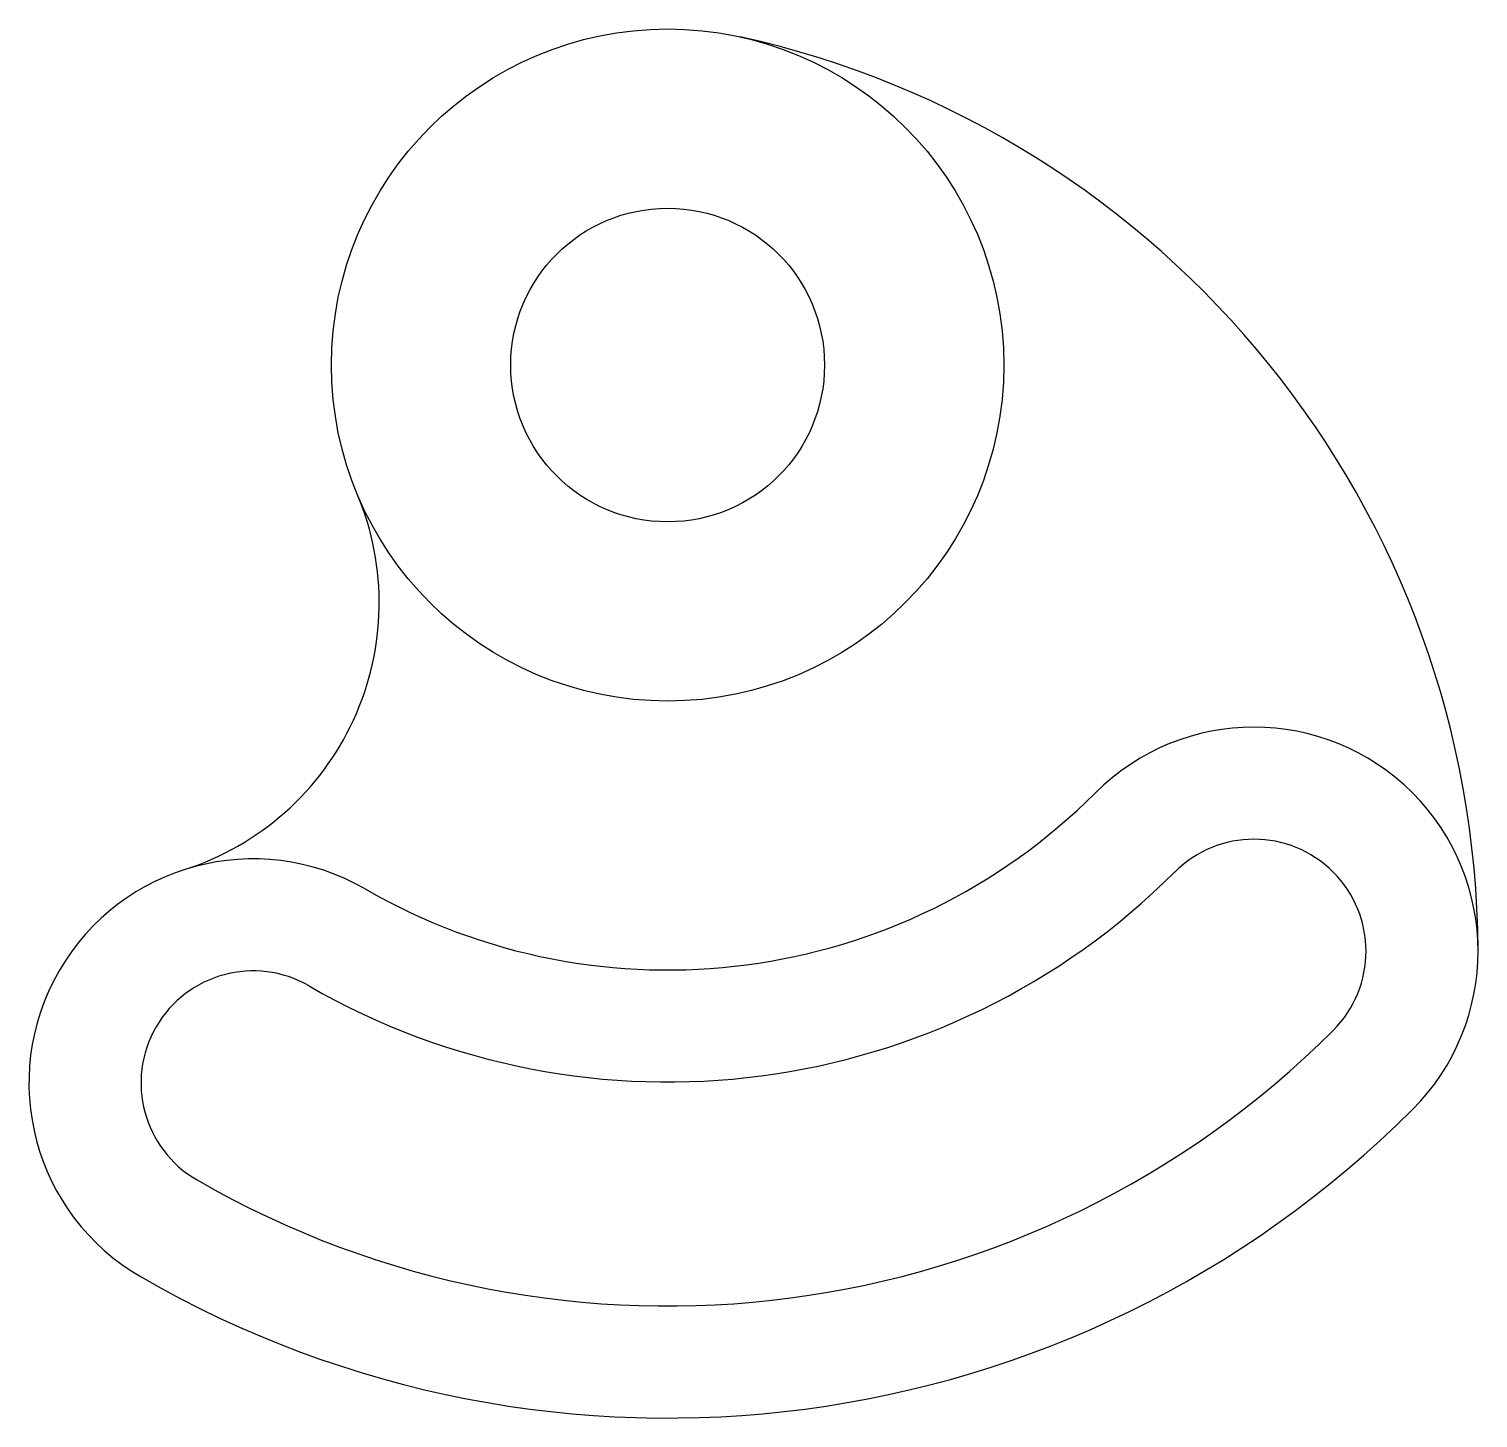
# Model space of a CAD drawing. Header units: millimetres. Extents: x 50 to 572, y 50 to 180.
# Drawn here: x 443 to 572.3, y 56 to 180 of the extents above.
import ezdxf

# ---------------------------------------------------------------- set-up
doc = ezdxf.new("R2010")
doc.units = ezdxf.units.MM

msp = doc.modelspace()

# ---------------------------------------------------------------- linework, layer by layer
for radius in [30, 14]:
    msp.add_circle((500, 150), radius)
for centre, radius, start, end in [((488.33, 97.28), 84, 0.3558, 77.5162), ((449.26, 128.77), 25, 287.7728, 22.7098), ((552.33, 97.67), 20, 315, 135), ((500, 150), 54, 240, 315), ((552.33, 97.67), 10, 315, 135), ((463, 85.91), 20, 60, 240), ((500, 150), 64, 240, 315), ((463, 85.91), 10, 60, 240), ((500, 150), 84, 240, 315), ((500, 150), 94, 240, 315)]:
    msp.add_arc(centre, radius, start, end)

doc.saveas('drawing.dxf')
